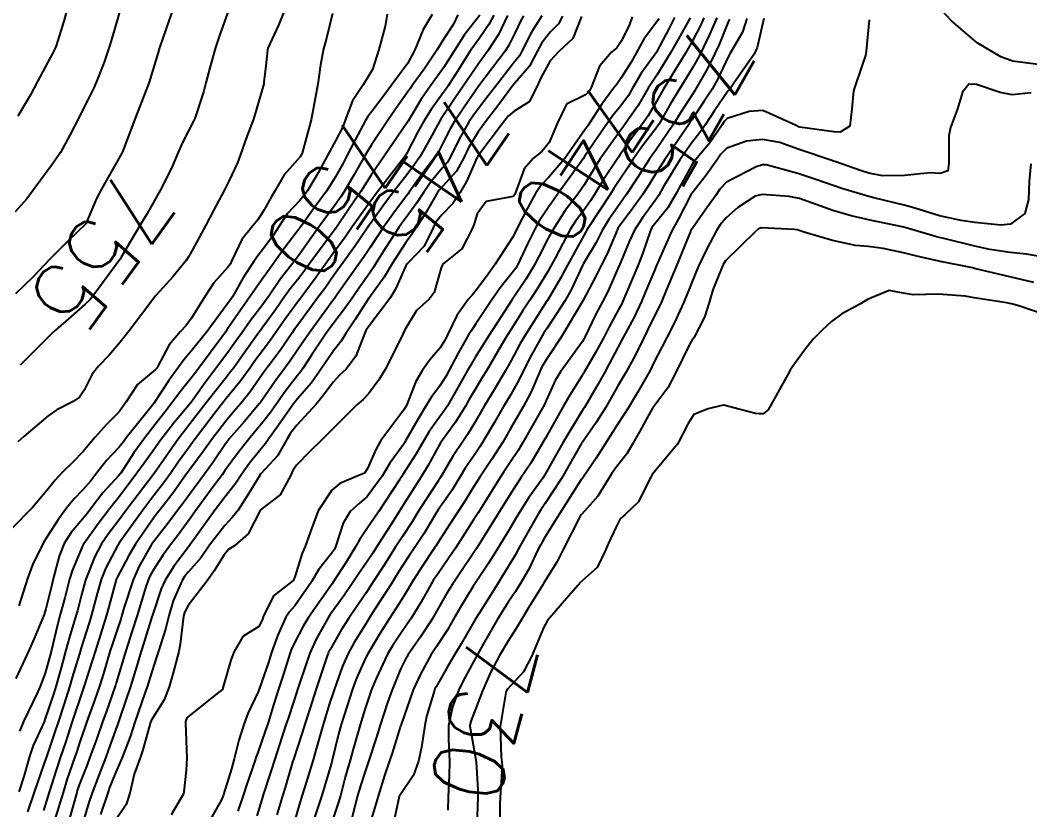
# Model space of a CAD drawing. Header units: metres. Extents: x 307586 to 320046, y 7427249 to 7434250.
# Drawn here: x 313812.5 to 313869.3, y 7433019.7 to 7433064.1 of the extents above; entities that cross this region are included whole.
import ezdxf
from ezdxf.enums import TextEntityAlignment as Align

# ---------------------------------------------------------------- set-up
doc = ezdxf.new("R2010")
doc.units = ezdxf.units.M
doc.header["$MEASUREMENT"] = 0
for name, color, linetype in [('Cotas', 45, 'Continuous'), ('Curvas de Nivel 1m', 11, 'Continuous'), ('Curvas de Nivel 5m', 15, 'Continuous')]:
    doc.layers.add(name, color=color, linetype=linetype)
doc.styles.add('Style-STANDARD', font='STANDARD.shx')

msp = doc.modelspace()

# ---------------------------------------------------------------- linework, layer by layer
at = {"layer": 'Curvas de Nivel 1m', "flags": 128}
for points, elevation in [([(313830.116, 7433064.524), (313829.77, 7433063.131), (313829.611, 7433062.531), (313829.442, 7433061.622), (313829.283, 7433060.536), (313829.14, 7433059.728), (313828.905, 7433058.541), (313828.412, 7433056.666), (313828.356, 7433056.549), (313828.292, 7433056.46), (313827.397, 7433055.443), (313826.881, 7433054.564), (313826.656, 7433054.177), (313826.257, 7433053.482), (313825.913, 7433052.908), (313825.628, 7433052.576), (313825.013, 7433051.805), (313824.433, 7433050.588), (313824.366, 7433050.444), (313824.218, 7433050.243), (313823.434, 7433049.372), (313822.947, 7433048.609), (313822.18, 7433047.375), (313821.854, 7433046.946), (313821.55, 7433046.626), (313820.917, 7433045.881), (313820.27, 7433044.639), (313820.229, 7433044.562), (313820.151, 7433044.485), (313819.146, 7433043.646), (313818.507, 7433042.664), (313818.117, 7433042.103), (313817.397, 7433041.39), (313816.754, 7433040.683), (313816.464, 7433040.32), (313816.091, 7433039.869), (313815.508, 7433039.269), (313814.903, 7433038.702), (313814.507, 7433038.267), (313814.063, 7433037.708), (313813.237, 7433036.722), (313812.041, 7433035.506)], 753), ([(313818.145, 7433064.672), (313817.749, 7433063.3), (313817.57, 7433062.678), (313817.258, 7433061.776), (313816.838, 7433060.685), (313816.685, 7433060.339), (313816.327, 7433059.627), (313816.006, 7433059.004), (313815.855, 7433058.695), (313815.337, 7433057.665), (313814.8, 7433056.705), (313814.601, 7433056.396), (313814.285, 7433055.947), (313813.389, 7433054.723), (313812.906, 7433054.087), (313812.252, 7433053.363)], 757), ([(313821.092, 7433064.633), (313820.907, 7433064.113), (313820.399, 7433062.64), (313820.387, 7433062.615), (313820.362, 7433062.512), (313819.789, 7433060.648), (313819.391, 7433059.59), (313819.021, 7433058.659), (313818.294, 7433056.744), (313818.271, 7433056.692), (313818.26, 7433056.67), (313817.55, 7433055.407), (313817.131, 7433054.681), (313816.837, 7433054.111), (313816.243, 7433052.69), (313815.217, 7433051.716), (313814.223, 7433050.71), (313813.244, 7433049.688), (313812.281, 7433048.739)], 756), ([(313835.724, 7433064.457), (313835.217, 7433063.625), (313834.745, 7433062.466), (313834.355, 7433061.72), (313833.43, 7433060.484), (313832.968, 7433059.855), (313832.321, 7433059.012), (313832.102, 7433058.716), (313831.973, 7433058.503), (313831.393, 7433057.418), (313830.922, 7433056.514), (313830.707, 7433056.098), (313830.281, 7433055.334), (313829.77, 7433054.528), (313829.137, 7433053.66), (313828.352, 7433052.548), (313828.241, 7433052.401), (313827.432, 7433051.356), (313826.866, 7433050.564), (313826.6, 7433050.183), (313826.209, 7433049.642), (313825.761, 7433049.012), (313825.469, 7433048.577), (313824.944, 7433047.824), (313824.174, 7433046.716), (313824.087, 7433046.591), (313823.876, 7433046.301), (313822.623, 7433044.613), (313822.424, 7433044.34), (313822.143, 7433043.986), (313821.532, 7433043.226), (313821.085, 7433042.63), (313820.67, 7433042.082), (313820.11, 7433041.373), (313819.55, 7433040.648), (313818.94, 7433039.808), (313818.201, 7433038.668), (313818.071, 7433038.506), (313817.185, 7433037.555), (313816.528, 7433036.685), (313816.328, 7433036.409), (313816.047, 7433036.064), (313815.41, 7433035.325), (313815.018, 7433034.7), (313814.736, 7433033.989), (313814.399, 7433032.706), (313814.322, 7433032.384), (313813.986, 7433031.028), (313813.885, 7433030.711), (313813.319, 7433029.363), (313813.04, 7433028.724), (313812.304, 7433027.102)], 751), ([(313827.359, 7433064.56), (313827.074, 7433063.871), (313826.47, 7433062.569), (313826.449, 7433062.482), (313826.353, 7433061.57), (313826.254, 7433060.661), (313826.238, 7433060.571), (313825.82, 7433059.076), (313825.658, 7433058.577), (313825.292, 7433057.591), (313824.939, 7433056.584), (313824.762, 7433056.111), (313824.278, 7433055.09), (313824.031, 7433054.594), (313823.424, 7433053.433), (313822.987, 7433052.609), (313822.229, 7433051.215), (313822.016, 7433050.831), (313821.876, 7433050.623), (313821.132, 7433049.708), (313820.194, 7433048.682), (313820.175, 7433048.659), (313820.158, 7433048.641), (313820.061, 7433048.511), (313818.667, 7433046.663), (313818.166, 7433046.022), (313817.542, 7433045.293), (313816.943, 7433044.682), (313816.596, 7433044.236), (313816.132, 7433043.325), (313815.882, 7433042.937), (313815.524, 7433042.696), (313814.597, 7433042.226), (313814.115, 7433041.891), (313812.751, 7433040.73), (313812.404, 7433040.43)], 754), ([(313815.16, 7433064.702), (313815, 7433064.087), (313814.569, 7433062.708), (313814.51, 7433062.56), (313814.359, 7433062.268), (313813.541, 7433060.722), (313813.12, 7433059.939), (313812.413, 7433058.739)], 758), ([(313833.182, 7433064.488), (313833.07, 7433063.803), (313832.712, 7433062.495), (313832.352, 7433061.374), (313831.835, 7433060.505), (313831.23, 7433059.61), (313830.818, 7433058.515), (313830.684, 7433058.142), (313830.302, 7433057.398), (313829.833, 7433056.527), (313829.309, 7433055.56), (313828.7, 7433054.544), (313828.525, 7433054.29), (313828.265, 7433053.994), (313827.557, 7433053.253), (313827.108, 7433052.561), (313826.776, 7433052.026), (313826.23, 7433051.298), (313825.913, 7433050.886), (313825.685, 7433050.575), (313825.103, 7433049.688), (313824.479, 7433048.587), (313824.371, 7433048.408), (313824.189, 7433048.161), (313823.034, 7433046.607), (313822.162, 7433045.516), (313821.753, 7433045.028), (313821.45, 7433044.627), (313820.907, 7433043.867), (313820.123, 7433042.663), (313820.054, 7433042.573), (313818.526, 7433040.664), (313818.347, 7433040.418), (313818.094, 7433040.107), (313817.388, 7433039.373), (313816.862, 7433038.682), (313816.523, 7433038.231), (313816.063, 7433037.714), (313815.558, 7433037.195), (313815.148, 7433036.699), (313814.687, 7433036.063), (313814.036, 7433035.058), (313813.833, 7433034.713), (313813.233, 7433033.503), (313812.944, 7433032.726), (313812.457, 7433031.203)], 752), ([(313838.393, 7433064.43), (313837.515, 7433063.299), (313836.973, 7433062.444), (313836.353, 7433061.465), (313835.618, 7433060.457), (313835.089, 7433059.705), (313834.358, 7433058.47), (313834.341, 7433058.441), (313834.312, 7433058.389), (313833.019, 7433056.489), (313832.282, 7433055.428), (313831.922, 7433054.858), (313831.698, 7433054.506), (313831.118, 7433053.654), (313830.345, 7433052.519), (313830.306, 7433052.455), (313830.241, 7433052.374), (313828.898, 7433050.54), (313828.611, 7433050.15), (313828.209, 7433049.63), (313827.731, 7433049.024), (313827.4, 7433048.558), (313826.901, 7433047.847), (313826.176, 7433046.859), (313826.052, 7433046.694), (313825.964, 7433046.572), (313825.212, 7433045.53), (313824.552, 7433044.586), (313824.381, 7433044.356), (313824.145, 7433044.062), (313823.49, 7433043.242), (313823.011, 7433042.607), (313822.111, 7433041.448), (313821.74, 7433040.99), (313821.459, 7433040.626), (313820.894, 7433039.829), (313820.073, 7433038.64), (313818.581, 7433036.662), (313818.046, 7433035.955), (313817.485, 7433035.229), (313817.108, 7433034.679), (313816.736, 7433033.969), (313816.226, 7433032.688), (313816.175, 7433032.515), (313815.994, 7433031.81), (313815.761, 7433030.917), (313815.699, 7433030.693), (313815.291, 7433029.369), (313815.102, 7433028.699), (313814.856, 7433027.788), (313814.559, 7433026.704), (313814.414, 7433026.219), (313813.913, 7433024.737), (313813.902, 7433024.71), (313813.27, 7433023.341), (313813.058, 7433022.722), (313812.743, 7433021.598), (313812.466, 7433020.731)], 749), ([(313869.953, 7433061.64), (313868.361, 7433061.842), (313867.714, 7433062.076), (313866.375, 7433062.875), (313864.925, 7433064.105), (313864.399, 7433064.676)], 733), ([(313839.178, 7433064.418), (313838.914, 7433063.893), (313838.373, 7433063.13), (313838.074, 7433062.726), (313837.879, 7433062.435), (313837.094, 7433061.186), (313836.608, 7433060.447), (313836.5, 7433060.289), (313836.337, 7433060.06), (313835.653, 7433059.127), (313835.242, 7433058.461), (313834.916, 7433057.855), (313834.295, 7433056.664), (313834.176, 7433056.472), (313833.867, 7433056.055), (313832.641, 7433054.494), (313832.483, 7433054.283), (313832.265, 7433053.985), (313831.64, 7433053.118), (313831.224, 7433052.51), (313830.824, 7433051.928), (313830.229, 7433051.133), (313829.791, 7433050.526), (313829.135, 7433049.611), (313828.341, 7433048.548), (313828.191, 7433048.352), (313827.438, 7433047.299), (313826.911, 7433046.563), (313826.605, 7433046.13), (313826.163, 7433045.537), (313825.75, 7433044.981), (313825.473, 7433044.577), (313824.916, 7433043.808), (313824.127, 7433042.854), (313824.008, 7433042.708), (313823.92, 7433042.593), (313823.291, 7433041.779), (313822.404, 7433040.615), (313822.274, 7433040.444), (313822.097, 7433040.196), (313821.432, 7433039.277), (313820.99, 7433038.631), (313820.606, 7433038.096), (313820.06, 7433037.394), (313819.493, 7433036.648), (313818.129, 7433034.763), (313818.063, 7433034.67), (313818.051, 7433034.651), (313818.032, 7433034.614), (313817.36, 7433033.329), (313817.1, 7433032.679), (313816.855, 7433031.821), (313816.555, 7433030.684), (313816.421, 7433030.241), (313815.954, 7433028.775), (313815.935, 7433028.708), (313815.928, 7433028.69), (313815.47, 7433027.162), (313815.334, 7433026.696), (313814.994, 7433025.627), (313814.693, 7433024.702), (313814.495, 7433024.113), (313814.018, 7433022.709), (313813.986, 7433022.605), (313813.879, 7433022.291), (313813.335, 7433020.718), (313812.961, 7433019.608)], 748), ([(313839.964, 7433064.406), (313839.451, 7433063.339), (313838.84, 7433062.423), (313838.356, 7433061.751), (313837.459, 7433060.439), (313837.006, 7433059.77), (313836.317, 7433058.741), (313836.197, 7433058.569), (313836.127, 7433058.452), (313835.484, 7433057.275), (313835.017, 7433056.463), (313834.723, 7433056.031), (313834.283, 7433055.451), (313833.538, 7433054.481), (313832.995, 7433053.756), (313832.246, 7433052.706), (313832.16, 7433052.585), (313832.104, 7433052.501), (313831.347, 7433051.394), (313830.706, 7433050.515), (313830.5, 7433050.236), (313830.212, 7433049.819), (313829.677, 7433049.052), (313829.294, 7433048.533), (313828.178, 7433047.031), (313827.974, 7433046.753), (313827.837, 7433046.553), (313827.158, 7433045.565), (313826.408, 7433044.567), (313826.296, 7433044.423), (313826.147, 7433044.201), (313825.474, 7433043.236), (313824.953, 7433042.582), (313824.568, 7433042.136), (313824.113, 7433041.589), (313823.357, 7433040.601), (313822.83, 7433039.871), (313822.077, 7433038.868), (313821.971, 7433038.724), (313821.9, 7433038.622), (313821.145, 7433037.547), (313820.441, 7433036.636), (313820.269, 7433036.42), (313820.048, 7433036.123), (313819.023, 7433034.655), (313818.648, 7433034.036), (313818.005, 7433032.795), (313817.961, 7433032.713), (313817.947, 7433032.671), (313817.531, 7433031.131), (313817.403, 7433030.676), (313817.056, 7433029.59), (313816.771, 7433028.682), (313816.578, 7433028.052), (313816.138, 7433026.688), (313816.086, 7433026.533), (313815.927, 7433026.079), (313815.578, 7433025.032), (313815.472, 7433024.694), (313815.089, 7433023.505), (313814.816, 7433022.701), (313814.58, 7433021.999), (313814.17, 7433020.707), (313814.096, 7433020.472), (313813.847, 7433019.682)], 747), ([(313840.855, 7433064.395), (313840.689, 7433064.096), (313840.379, 7433063.454), (313840.038, 7433062.735), (313839.831, 7433062.408), (313838.343, 7433060.443), (313837.508, 7433059.256), (313836.974, 7433058.443), (313836.731, 7433058.024), (313836.3, 7433057.185), (313836.046, 7433056.702), (313835.887, 7433056.454), (313835.199, 7433055.546), (313834.417, 7433054.469), (313834.359, 7433054.381), (313834.27, 7433054.261), (313833.501, 7433053.235), (313832.98, 7433052.489), (313832.231, 7433051.352), (313831.888, 7433050.842), (313831.65, 7433050.506), (313831.056, 7433049.666), (313830.243, 7433048.52), (313830.222, 7433048.49), (313830.192, 7433048.451), (313828.799, 7433046.541), (313828.164, 7433045.614), (313827.734, 7433044.977), (313827.422, 7433044.557), (313826.877, 7433043.828), (313826.126, 7433042.746), (313826.052, 7433042.642), (313825.996, 7433042.571), (313825.14, 7433041.553), (313824.303, 7433040.588), (313824.215, 7433040.475), (313824.099, 7433040.314), (313823.398, 7433039.285), (313822.904, 7433038.608), (313822.061, 7433037.458), (313821.707, 7433036.973), (313821.456, 7433036.626), (313820.851, 7433035.826), (313820.034, 7433034.789), (313819.93, 7433034.642), (313819.24, 7433033.426), (313818.894, 7433032.657), (313818.38, 7433031.058), (313818.267, 7433030.666), (313818.195, 7433030.451), (313817.97, 7433029.781), (313817.689, 7433028.94), (313817.605, 7433028.673), (313817.232, 7433027.385), (313817.009, 7433026.679), (313816.729, 7433025.878), (313816.296, 7433024.686), (313816.193, 7433024.403), (313815.896, 7433023.539), (313815.686, 7433022.892), (313815.616, 7433022.693), (313815.17, 7433021.397), (313814.95, 7433020.699), (313814.7, 7433019.852), (313814.343, 7433018.705)], 746), ([(313843.044, 7433064.37), (313842.818, 7433063.942), (313842.38, 7433063.488), (313841.877, 7433062.878), (313841.629, 7433062.387), (313841.185, 7433061.561), (313840.345, 7433060.574), (313840.2, 7433060.402), (313839.419, 7433059.321), (313838.709, 7433058.424), (313838.307, 7433057.869), (313837.764, 7433056.969), (313837.513, 7433056.438), (313837.083, 7433055.644), (313836.276, 7433054.772), (313836.122, 7433054.604), (313836.023, 7433054.452), (313835.373, 7433053.342), (313834.822, 7433052.464), (313834.592, 7433052.114), (313834.235, 7433051.645), (313833.479, 7433050.481), (313833.02, 7433049.678), (313832.194, 7433048.543), (313832.176, 7433048.517), (313832.162, 7433048.5), (313831.378, 7433047.311), (313830.859, 7433046.513), (313830.593, 7433046.092), (313830.163, 7433045.532), (313829.467, 7433044.53), (313828.936, 7433043.743), (313828.127, 7433042.814), (313828.005, 7433042.67), (313827.922, 7433042.552), (313827.174, 7433041.498), (313826.502, 7433040.566), (313826.333, 7433040.334), (313826.095, 7433040.033), (313825.44, 7433039.219), (313824.997, 7433038.581), (313824.622, 7433038.03), (313824.06, 7433037.306), (313823.517, 7433036.598), (313822.208, 7433034.79), (313822.091, 7433034.619), (313822.066, 7433034.586), (313822.032, 7433034.539), (313821.2, 7433033.443), (313820.693, 7433032.633), (313820.478, 7433032.155), (313819.983, 7433030.671), (313819.974, 7433030.64), (313819.497, 7433029.11), (313819.352, 7433028.649), (313819.103, 7433027.811), (313818.752, 7433026.658), (313818.148, 7433024.899), (313818.071, 7433024.668), (313818.029, 7433024.551), (313817.906, 7433024.204), (313817.498, 7433023.065), (313817.358, 7433022.675), (313816.94, 7433021.612), (313816.589, 7433020.683), (313816.402, 7433020.137), (313815.969, 7433018.689)], 744), ([(313844.122, 7433064.354), (313843.626, 7433063.109), (313842.851, 7433062.373), (313842.358, 7433061.854), (313841.831, 7433060.902), (313841.602, 7433060.387), (313841.171, 7433059.551), (313840.322, 7433059.031), (313839.987, 7433058.736), (313839.737, 7433058.409), (313838.294, 7433056.501), (313838.267, 7433056.456), (313838.254, 7433056.43), (313837.65, 7433055.066), (313837.29, 7433054.44), (313836.88, 7433053.828), (313836.254, 7433053.198), (313835.922, 7433052.779), (313835.77, 7433052.455), (313835.27, 7433051.422), (313834.344, 7433050.469), (313834.278, 7433050.413), (313834.22, 7433050.291), (313833.663, 7433049.016), (313833.337, 7433048.483), (313832.177, 7433046.939), (313831.993, 7433046.683), (313831.906, 7433046.503), (313831.421, 7433045.246), (313830.873, 7433044.513), (313830.495, 7433044.169), (313830.142, 7433043.781), (313829.606, 7433043.053), (313829.182, 7433042.534), (313828.111, 7433041.358), (313827.754, 7433040.906), (313827.545, 7433040.556), (313827.013, 7433039.637), (313826.074, 7433038.623), (313826.049, 7433038.595), (313826.034, 7433038.57), (313825.299, 7433037.339), (313824.8, 7433036.583), (313824.474, 7433036.161), (313824.044, 7433035.718), (313823.186, 7433034.603), (313822.724, 7433033.908), (313822.01, 7433033.104), (313821.787, 7433032.842), (313821.658, 7433032.623), (313821.145, 7433031.475), (313820.895, 7433030.631), (313820.718, 7433029.886), (313820.326, 7433028.636), (313820.227, 7433028.36), (313819.941, 7433027.491), (313819.677, 7433026.644), (313819.557, 7433026.273), (313818.997, 7433024.654), (313818.724, 7433023.834), (313818.282, 7433022.664), (313817.873, 7433021.701), (313817.571, 7433020.967), (313817.465, 7433020.674), (313817.064, 7433019.459)], 743), ([(313846.972, 7433064.324), (313846.82, 7433063.892), (313846.373, 7433062.99), (313846.109, 7433062.591), (313845.801, 7433062.336), (313845.133, 7433061.565), (313844.66, 7433060.347), (313844.556, 7433060.132), (313844.337, 7433059.939), (313843.267, 7433059.427), (313842.768, 7433058.373), (313842.302, 7433057.259), (313841.904, 7433056.777), (313841.426, 7433056.389), (313840.901, 7433055.78), (313840.387, 7433054.399), (313840.353, 7433054.317), (313840.27, 7433054.231), (313838.746, 7433053.942), (313838.255, 7433053.252), (313838.053, 7433052.625), (313837.979, 7433052.433), (313837.385, 7433051.285), (313836.359, 7433050.449), (313836.291, 7433050.38), (313836.219, 7433050.21), (313835.825, 7433048.827), (313835.543, 7433048.456), (313834.84, 7433047.81), (313834.175, 7433046.722), (313834.06, 7433046.472), (313833.971, 7433046.273), (313833.082, 7433044.486), (313832.725, 7433043.91), (313832.132, 7433043.117), (313831.827, 7433042.803), (313831.484, 7433042.506), (313830.804, 7433041.825), (313830.109, 7433041.137), (313829.519, 7433040.529), (313828.797, 7433039.834), (313828.081, 7433039.113), (313827.86, 7433038.768), (313827.76, 7433038.553), (313827.173, 7433037.448), (313826.053, 7433036.588), (313825.366, 7433035.25), (313824.623, 7433034.584), (313824.258, 7433034.36), (313824.025, 7433034.071), (313823.453, 7433033.157), (313823.063, 7433032.604), (313821.989, 7433031.206), (313821.786, 7433030.82), (313821.737, 7433030.622), (313821.54, 7433029.043), (313821.46, 7433028.625), (313821.138, 7433027.431), (313820.92, 7433026.63), (313820.649, 7433025.91), (313819.914, 7433024.738), (313819.873, 7433024.641), (313819.449, 7433023.087), (313819.29, 7433022.649), (313818.947, 7433021.727), (313818.702, 7433020.657), (313818.496, 7433020.017), (313817.839, 7433019.043)], 742), ([(313848.471, 7433064.23), (313848.39, 7433064.103), (313847.626, 7433063.066), (313847.204, 7433062.322), (313846.905, 7433061.777), (313846.349, 7433060.897), (313846.115, 7433060.562), (313845.942, 7433060.334), (313845.257, 7433059.413), (313844.563, 7433058.347), (313844.467, 7433058.193), (313844.309, 7433057.971), (313843.175, 7433056.367), (313842.282, 7433055.312), (313841.825, 7433054.837), (313841.538, 7433054.387), (313841.087, 7433053.566), (313840.482, 7433052.398), (313840.403, 7433052.237), (313840.238, 7433051.914), (313839.254, 7433050.415), (313838.83, 7433049.805), (313838.201, 7433048.959), (313837.958, 7433048.671), (313837.744, 7433048.434), (313837.096, 7433047.529), (313836.581, 7433046.446), (313836.455, 7433046.163), (313836.166, 7433045.711), (313835.584, 7433045.03), (313835.172, 7433044.46), (313834.799, 7433043.808), (313834.264, 7433042.469), (313834.219, 7433042.372), (313834.12, 7433042.224), (313832.835, 7433040.489), (313832.562, 7433040.027), (313832.079, 7433038.926), (313831.91, 7433038.667), (313831.541, 7433038.505), (313830.514, 7433038.07), (313830.065, 7433037.711), (313829.299, 7433036.531), (313828.872, 7433035.368), (313828.567, 7433034.542), (313828.413, 7433034.158), (313828.008, 7433032.88), (313827.922, 7433032.633), (313827.795, 7433032.552), (313826.791, 7433031.766), (313826.214, 7433030.568), (313826.162, 7433030.387), (313825.975, 7433030.039), (313825.074, 7433029.471), (313824.551, 7433028.584), (313824.391, 7433028.143), (313823.95, 7433026.59), (313823.948, 7433026.574), (313823.932, 7433026.514), (313823.53, 7433026.197), (313821.916, 7433024.895), (313821.845, 7433024.69), (313821.834, 7433024.621), (313821.89, 7433023.12), (313821.911, 7433022.62), (313821.876, 7433021.948), (313821.755, 7433020.73), (313821.722, 7433020.621), (313821.037, 7433019.436)], 741), ([(313850.227, 7433064.282), (313849.571, 7433063.096), (313849.123, 7433062.299), (313848.35, 7433061.059), (313848.052, 7433060.607), (313847.872, 7433060.315), (313847.3, 7433059.349), (313846.595, 7433058.327), (313846.477, 7433058.163), (313846.309, 7433057.938), (313845.629, 7433057.008), (313845.165, 7433056.341), (313844.826, 7433055.806), (313844.278, 7433054.899), (313843.904, 7433054.356), (313843.195, 7433053.43), (313842.517, 7433052.376), (313842.238, 7433051.872), (313841.727, 7433050.886), (313841.466, 7433050.388), (313841.003, 7433049.6), (313840.206, 7433048.4), (313838.918, 7433046.419), (313838.161, 7433045.209), (313837.869, 7433044.719), (313837.706, 7433044.434), (313837.141, 7433043.437), (313836.575, 7433042.445), (313836.4, 7433042.167), (313836.116, 7433041.782), (313835.552, 7433041.012), (313835.223, 7433040.459), (313834.817, 7433039.737), (313834.075, 7433038.584), (313834.032, 7433038.513), (313834.003, 7433038.471), (313833.885, 7433038.287), (313832.703, 7433036.49), (313832.043, 7433035.523), (313831.631, 7433034.91), (313831.404, 7433034.506), (313830.885, 7433033.646), (313830.156, 7433032.518), (313830.094, 7433032.427), (313830.001, 7433032.296), (313828.754, 7433030.538), (313828.464, 7433030.055), (313827.961, 7433029.074), (313827.786, 7433028.721), (313827.723, 7433028.552), (313827.304, 7433027.191), (313827.093, 7433026.558), (313826.805, 7433025.68), (313826.463, 7433024.564), (313826.326, 7433024.147), (313825.888, 7433022.891), (313825.801, 7433022.654), (313825.77, 7433022.571), (313825.288, 7433021.156), (313825.102, 7433020.578), (313824.791, 7433019.638)], 739), ([(313850.996, 7433064.274), (313850.809, 7433063.853), (313850.374, 7433063.019), (313850.109, 7433062.542), (313849.963, 7433062.286), (313849.371, 7433061.313), (313848.755, 7433060.304), (313848.603, 7433060.042), (313848.332, 7433059.567), (313847.865, 7433058.769), (313847.552, 7433058.318), (313847.02, 7433057.609), (313846.295, 7433056.581), (313846.192, 7433056.433), (313846.12, 7433056.332), (313845.393, 7433055.228), (313844.853, 7433054.344), (313844.629, 7433053.985), (313844.26, 7433053.472), (313843.778, 7433052.829), (313843.478, 7433052.361), (313842.651, 7433050.798), (313842.429, 7433050.377), (313842.357, 7433050.242), (313842.217, 7433050.001), (313841.597, 7433048.991), (313841.206, 7433048.39), (313840.805, 7433047.775), (313840.177, 7433046.779), (313839.941, 7433046.403), (313839.603, 7433045.844), (313838.769, 7433044.421), (313838.536, 7433044.035), (313838.137, 7433043.374), (313837.782, 7433042.78), (313837.59, 7433042.435), (313837.031, 7433041.523), (313836.249, 7433040.449), (313836.188, 7433040.363), (313836.099, 7433040.205), (313835.476, 7433039.062), (313835.104, 7433038.46), (313834.696, 7433037.835), (313834.056, 7433036.805), (313833.85, 7433036.473), (313833.52, 7433035.95), (313832.589, 7433034.492), (313832.371, 7433034.151), (313832.02, 7433033.629), (313831.557, 7433032.958), (313831.259, 7433032.507), (313830.75, 7433031.758), (313829.985, 7433030.704), (313829.861, 7433030.522), (313829.183, 7433029.313), (313828.835, 7433028.537), (313828.268, 7433026.877), (313828.161, 7433026.547), (313827.926, 7433025.825), (313827.609, 7433024.86), (313827.51, 7433024.554), (313827.111, 7433023.342), (313826.857, 7433022.56), (313826.621, 7433021.817), (313826.219, 7433020.566), (313826.13, 7433020.296), (313825.845, 7433019.388)], 738), ([(313851.726, 7433064.267), (313851.32, 7433063.329), (313850.808, 7433062.276), (313850.653, 7433061.984), (313850.355, 7433061.461), (313849.642, 7433060.291), (313849.151, 7433059.478), (313848.48, 7433058.307), (313848.31, 7433058.059), (313847.553, 7433057.065), (313847.032, 7433056.323), (313846.74, 7433055.874), (313846.281, 7433055.188), (313845.94, 7433054.67), (313845.725, 7433054.335), (313845.142, 7433053.459), (313844.421, 7433052.348), (313844.354, 7433052.237), (313844.24, 7433052.031), (313843.329, 7433050.363), (313842.943, 7433049.638), (313842.204, 7433048.38), (313842.193, 7433048.365), (313841.409, 7433047.16), (313840.932, 7433046.392), (313840.655, 7433045.908), (313840.159, 7433044.993), (313839.829, 7433044.405), (313839.202, 7433043.349), (313838.644, 7433042.422), (313838.114, 7433041.509), (313837.709, 7433040.832), (313837.441, 7433040.437), (313836.899, 7433039.634), (313836.2, 7433038.449), (313836.153, 7433038.368), (313836.071, 7433038.251), (313835.352, 7433037.165), (313834.915, 7433036.461), (313834.587, 7433035.925), (313834.039, 7433035.104), (313833.636, 7433034.476), (313833.012, 7433033.491), (313832.364, 7433032.495), (313831.997, 7433031.929), (313831.42, 7433031.075), (313831.031, 7433030.51), (313830.62, 7433029.867), (313829.956, 7433028.704), (313829.888, 7433028.587), (313829.862, 7433028.521), (313829.81, 7433028.38), (313829.195, 7433026.531), (313828.845, 7433025.459), (313828.556, 7433024.54), (313828.404, 7433024.044), (313827.908, 7433022.55), (313827.882, 7433022.475), (313827.446, 7433020.976), (313827.319, 7433020.555), (313826.972, 7433019.433)], 737), ([(313852.444, 7433064.207), (313852.39, 7433064.081), (313851.853, 7433062.783), (313851.625, 7433062.267), (313851.203, 7433061.423), (313850.553, 7433060.278), (313850.47, 7433060.15), (313850.338, 7433059.951), (313849.687, 7433058.925), (313849.291, 7433058.295), (313848.298, 7433056.839), (313848.076, 7433056.531), (313847.924, 7433056.314), (313847.287, 7433055.316), (313846.628, 7433054.326), (313846.479, 7433054.118), (313846.265, 7433053.819), (313845.652, 7433052.936), (313845.305, 7433052.339), (313844.939, 7433051.64), (313844.224, 7433050.452), (313844.169, 7433050.351), (313843.554, 7433049.009), (313843.191, 7433048.365), (313842.177, 7433046.815), (313842.006, 7433046.55), (313841.903, 7433046.383), (313841.277, 7433045.273), (313840.831, 7433044.393), (313840.607, 7433043.935), (313840.133, 7433043.09), (313839.873, 7433042.657), (313839.725, 7433042.406), (313839.196, 7433041.496), (313838.574, 7433040.423), (313838.393, 7433040.131), (313838.092, 7433039.693), (313837.581, 7433038.934), (313837.28, 7433038.438), (313836.816, 7433037.692), (313836.054, 7433036.597), (313835.996, 7433036.508), (313835.959, 7433036.451), (313835.245, 7433035.254), (313834.725, 7433034.463), (313834.447, 7433034.046), (313834.017, 7433033.384), (313833.663, 7433032.82), (313833.442, 7433032.478), (313832.495, 7433031), (313832.178, 7433030.497), (313832.102, 7433030.377), (313831.978, 7433030.179), (313831.335, 7433029.134), (313830.984, 7433028.51), (313830.666, 7433027.792), (313830.219, 7433026.517), (313830.147, 7433026.301), (313829.924, 7433025.635), (313829.578, 7433024.525), (313829.219, 7433023.204), (313829.018, 7433022.533), (313828.65, 7433021.318), (313828.41, 7433020.542), (313828.279, 7433020.121), (313827.834, 7433018.635)], 736), ([(313854.366, 7433064.23), (313853.998, 7433062.606), (313853.829, 7433062.238), (313852.69, 7433060.598), (313852.469, 7433060.258), (313852.398, 7433060.204), (313852.341, 7433060.148), (313851.577, 7433059.015), (313851.091, 7433058.272), (313850.767, 7433057.817), (313850.302, 7433057.226), (313849.644, 7433056.29), (313848.715, 7433054.741), (313848.477, 7433054.307), (313848.399, 7433054.18), (313848.268, 7433053.998), (313847.548, 7433053.023), (313847.101, 7433052.321), (313846.827, 7433051.734), (313846.235, 7433050.33), (313846.222, 7433050.3), (313845.62, 7433048.918), (313845.324, 7433048.339), (313844.933, 7433047.595), (313844.332, 7433046.348), (313844.277, 7433046.244), (313844.17, 7433046.074), (313842.937, 7433044.368), (313842.642, 7433043.876), (313842.129, 7433042.755), (313842.019, 7433042.487), (313841.966, 7433042.382), (313841.29, 7433041.21), (313840.824, 7433040.393), (313840.55, 7433039.941), (313840.085, 7433039.235), (313839.75, 7433038.733), (313839.54, 7433038.408), (313838.673, 7433037.035), (313838.296, 7433036.426), (313838.049, 7433036.038), (313837.422, 7433035.053), (313837.026, 7433034.44), (313836.624, 7433033.844), (313836.011, 7433032.966), (313835.8, 7433032.658), (313835.678, 7433032.453), (313835.071, 7433031.38), (313834.513, 7433030.465), (313834.301, 7433030.144), (313833.971, 7433029.68), (313833.485, 7433028.952), (313833.212, 7433028.481), (313832.559, 7433027.111), (313832.301, 7433026.494), (313831.921, 7433025.358), (313831.719, 7433024.697), (313831.662, 7433024.503), (313831.269, 7433023.13), (313831.099, 7433022.508), (313830.828, 7433021.555), (313830.551, 7433020.513), (313830.396, 7433019.974), (313829.911, 7433018.519)], 734), ([(313860.302, 7433064.161), (313860.132, 7433062.398), (313860.097, 7433062.164), (313859.97, 7433061.777), (313859.415, 7433060.174), (313859.322, 7433059.164), (313859.206, 7433058.177), (313858.663, 7433057.84), (313858.318, 7433057.855), (313856.402, 7433058.129), (313856.322, 7433058.149), (313856.19, 7433058.211), (313854.325, 7433059.055), (313853.554, 7433059.012), (313852.318, 7433058.606), (313852.14, 7433058.438), (313852.029, 7433058.263), (313851.335, 7433057.237), (313850.532, 7433056.278), (313850.422, 7433056.149), (313850.289, 7433055.936), (313849.388, 7433054.293), (313848.968, 7433053.593), (313848.248, 7433052.681), (313848.083, 7433052.474), (313847.995, 7433052.312), (313847.543, 7433051.003), (313847.281, 7433050.319), (313846.966, 7433049.572), (313846.447, 7433048.327), (313846.363, 7433048.157), (313846.188, 7433047.834), (313845.651, 7433046.862), (313845.385, 7433046.338), (313844.968, 7433045.539), (313844.269, 7433044.349), (313844.226, 7433044.275), (313844.15, 7433044.152), (313843.453, 7433043.04), (313843.077, 7433042.366), (313842.106, 7433040.657), (313842.002, 7433040.483), (313841.946, 7433040.382), (313841.259, 7433039.215), (313840.71, 7433038.394), (313840.453, 7433038.013), (313840.063, 7433037.399), (313839.45, 7433036.409), (313838.49, 7433034.876), (313838.21, 7433034.427), (313838.143, 7433034.317), (313838.029, 7433034.148), (313837.338, 7433033.112), (313836.885, 7433032.441), (313836.543, 7433031.899), (313835.988, 7433030.917), (313835.816, 7433030.62), (313835.72, 7433030.453), (313835.024, 7433029.403), (313834.374, 7433028.466), (313834.215, 7433028.203), (313833.944, 7433027.623), (313833.461, 7433026.477), (313833.199, 7433025.754), (313832.792, 7433024.487), (313832.579, 7433023.814), (313832.153, 7433022.496), (313831.874, 7433021.658), (313831.597, 7433020.771), (313831.524, 7433020.503), (313831.182, 7433019.168)], 733), ([(313869.412, 7433060.054), (313868.342, 7433059.947), (313867.673, 7433060.077), (313866.347, 7433060.524), (313865.902, 7433060.539), (313865.545, 7433060.098), (313865.27, 7433059.164), (313864.885, 7433058.104), (313864.784, 7433057.637), (313864.786, 7433056.105), (313864.728, 7433055.666), (313864.287, 7433055.515), (313863.73, 7433055.561), (313862.286, 7433055.4), (313861.056, 7433055.382), (313860.287, 7433055.54), (313859.805, 7433055.684), (313858.376, 7433056.189), (313858.293, 7433056.22), (313858.253, 7433056.231), (313856.303, 7433056.893), (313855.271, 7433057.253), (313854.305, 7433057.432), (313853.402, 7433057.342), (313852.3, 7433056.934), (313851.961, 7433056.598), (313851.727, 7433056.266), (313851.138, 7433055.418), (313850.273, 7433054.309), (313850.257, 7433054.28), (313849.573, 7433052.97), (313849.196, 7433052.296), (313848.386, 7433050.469), (313848.325, 7433050.308), (313848.22, 7433050.066), (313847.705, 7433048.818), (313847.497, 7433048.317), (313847.074, 7433047.431), (313846.486, 7433046.327), (313846.374, 7433046.124), (313846.167, 7433045.732), (313845.681, 7433044.812), (313845.421, 7433044.337), (313844.959, 7433043.524), (313844.279, 7433042.348), (313844.217, 7433042.254), (313844.12, 7433042.102), (313843.068, 7433040.366), (313842.076, 7433038.61), (313841.992, 7433038.463), (313841.936, 7433038.381), (313841.157, 7433037.294), (313840.589, 7433036.395), (313840.391, 7433036.055), (313840.044, 7433035.468), (313839.399, 7433034.41), (313838.871, 7433033.566), (313838.111, 7433032.428), (313838.001, 7433032.263), (313837.313, 7433031.113), (313836.923, 7433030.441), (313836.571, 7433029.847), (313835.96, 7433028.914), (313835.773, 7433028.634), (313835.657, 7433028.453), (313835.054, 7433027.347), (313834.656, 7433026.463), (313834.46, 7433025.932), (313833.946, 7433024.47), (313833.936, 7433024.446), (313833.911, 7433024.363), (313833.465, 7433022.901), (313833.326, 7433022.478), (313833.044, 7433021.652), (313832.676, 7433020.488), (313832.497, 7433019.847), (313832.086, 7433018.496)], 732), ([(313869.392, 7433056.054), (313869.295, 7433055.067), (313869.267, 7433054.055), (313869.059, 7433053.26), (313868.252, 7433052.675), (313867.712, 7433052.614), (313866.253, 7433052.762), (313865.471, 7433052.881), (313864.258, 7433053.144), (313862.811, 7433053.586), (313862.267, 7433053.743), (313860.563, 7433054.157), (313860.274, 7433054.232), (313858.771, 7433054.676), (313858.279, 7433054.836), (313857.296, 7433055.187), (313856.286, 7433055.516), (313854.513, 7433056.006), (313854.291, 7433056.008), (313853.941, 7433055.887), (313852.281, 7433055.033), (313851.908, 7433054.632), (313851.657, 7433054.266), (313851.078, 7433053.455), (313850.258, 7433052.28), (313850.243, 7433052.247), (313849.447, 7433050.292), (313848.903, 7433048.993), (313848.615, 7433048.304), (313848.485, 7433048.019), (313848.19, 7433047.437), (313847.818, 7433046.672), (313847.651, 7433046.315), (313847.161, 7433045.321), (313846.613, 7433044.325), (313846.439, 7433044.037), (313846.141, 7433043.532), (313845.704, 7433042.76), (313845.464, 7433042.337), (313844.95, 7433041.506), (313844.133, 7433040.35), (313844.12, 7433040.333), (313844.102, 7433040.301), (313842.987, 7433038.366), (313842.058, 7433036.936), (313841.833, 7433036.605), (313841.692, 7433036.384), (313841.097, 7433035.334), (313840.571, 7433034.395), (313840.381, 7433034.043), (313840.018, 7433033.428), (313839.624, 7433032.79), (313839.383, 7433032.409), (313838.371, 7433030.809), (313838.136, 7433030.428), (313837.979, 7433030.156), (313837.342, 7433029.057), (313836.97, 7433028.44), (313836.591, 7433027.799), (313835.935, 7433026.643), (313835.867, 7433026.517), (313835.84, 7433026.451), (313835.405, 7433024.968), (313835.3, 7433024.456), (313835.115, 7433023.238), (313834.956, 7433022.459), (313834.675, 7433021.662), (313833.863, 7433020.47), (313833.509, 7433018.804)], 731), ([(313869.559, 7433049.392), (313868.219, 7433049.698), (313866.623, 7433050.086), (313866.224, 7433050.181), (313866.112, 7433050.204), (313864.228, 7433050.579), (313862.975, 7433050.874), (313862.232, 7433051.061), (313861.083, 7433051.303), (313860.235, 7433051.402), (313859.537, 7433051.472), (313858.238, 7433051.74), (313856.708, 7433052.205), (313856.245, 7433052.344), (313856.085, 7433052.372), (313854.246, 7433052.454), (313854.08, 7433052.397), (313853.886, 7433052.235), (313852.226, 7433050.604), (313852.088, 7433050.398), (313852.025, 7433050.262), (313851.508, 7433048.969), (313851.293, 7433048.269), (313851.036, 7433047.426), (313850.43, 7433046.277), (313850.327, 7433046.123), (313850.169, 7433045.855), (313849.411, 7433044.291), (313848.975, 7433043.463), (313848.123, 7433042.333), (313848.115, 7433042.318), (313847.402, 7433041.026), (313847.004, 7433040.321), (313846.669, 7433039.753), (313846.09, 7433039.013), (313845.804, 7433038.615), (313845.639, 7433038.334), (313845.035, 7433037.374), (313844.134, 7433036.349), (313844.095, 7433036.307), (313844.052, 7433036.24), (313843.091, 7433034.364), (313842.738, 7433033.654), (313842.005, 7433032.497), (313841.962, 7433032.421), (313841.939, 7433032.381), (313841.194, 7433031.185), (313840.719, 7433030.393), (313840.449, 7433029.924), (313839.971, 7433029.192), (313839.498, 7433028.407), (313839.026, 7433027.491), (313838.546, 7433026.421), (313837.916, 7433024.747), (313837.835, 7433024.509), (313837.827, 7433024.431), (313837.907, 7433024.013), (313838.192, 7433022.425), (313838.295, 7433020.852), (313838.285, 7433020.424), (313838.239, 7433018.816)], 729), ([(313870.196, 7433047.573), (313868.785, 7433048.061), (313868.315, 7433048.179), (313868.204, 7433048.205), (313868.041, 7433048.235), (313866.207, 7433048.522), (313865.695, 7433048.609), (313864.209, 7433048.73), (313862.775, 7433048.698), (313862.209, 7433048.78), (313861.421, 7433048.937), (313860.206, 7433048.428), (313859.767, 7433048.167), (313858.759, 7433047.617), (313858.188, 7433047.187), (313857.663, 7433046.713), (313857.149, 7433046.2), (313856.713, 7433045.659), (313856.16, 7433044.886), (313855.883, 7433044.486), (313855.717, 7433044.214), (313855.155, 7433043.203), (313854.618, 7433042.225), (313854.345, 7433042.004), (313854.121, 7433041.988), (313853.907, 7433042.02), (313853.048, 7433042.246), (313852.126, 7433042.479), (313851.944, 7433042.443), (313851.249, 7433042.269), (313850.431, 7433041.966), (313850.115, 7433041.461), (313849.513, 7433040.289), (313848.086, 7433038.575), (313847.99, 7433038.405), (313847.95, 7433038.311), (313847.328, 7433037.053), (313846.57, 7433036.325), (313846.289, 7433036.09), (313846.046, 7433035.597), (313845.643, 7433034.727), (313845.469, 7433034.336), (313845.008, 7433033.351), (313844.005, 7433032.475), (313843.963, 7433032.391), (313843.939, 7433032.351), (313843.381, 7433031.743), (313842.197, 7433030.377), (313841.979, 7433029.962), (313841.512, 7433028.84), (313841.325, 7433028.386), (313840.862, 7433027.478), (313839.934, 7433026.481), (313839.882, 7433026.401), (313839.858, 7433026.327), (313839.55, 7433024.405), (313839.597, 7433022.695), (313839.635, 7433022.404), (313839.646, 7433022.169), (313839.544, 7433020.405), (313839.517, 7433020.062), (313839.528, 7433018.405)], 728)]:
    msp.add_lwpolyline(points, dxfattribs=dict(at, elevation=elevation))
at = {"layer": 'Curvas de Nivel 5m', "flags": 128}
for points, elevation in [([(313837.158, 7433064.442), (313836.909, 7433063.921), (313836.372, 7433063.085), (313836.122, 7433062.697), (313835.972, 7433062.454), (313835.272, 7433061.381), (313834.597, 7433060.467), (313834.492, 7433060.317), (313834.337, 7433060.084), (313833.66, 7433059.143), (313833.201, 7433058.487), (313832.299, 7433057.131), (313832.061, 7433056.737), (313831.926, 7433056.504), (313831.323, 7433055.469), (313830.781, 7433054.515), (313830.583, 7433054.202), (313830.261, 7433053.756), (313829.729, 7433053.049), (313829.352, 7433052.533), (313828.227, 7433050.945), (313828.06, 7433050.716), (313827.933, 7433050.553), (313827.183, 7433049.586), (313826.49, 7433048.567), (313826.369, 7433048.391), (313826.189, 7433048.15), (313825.505, 7433047.252), (313825.026, 7433046.581), (313824.672, 7433046.081), (313824.161, 7433045.363), (313823.585, 7433044.599), (313822.966, 7433043.782), (313822.139, 7433042.62), (313822.123, 7433042.597), (313821.213, 7433041.528), (313820.523, 7433040.636), (313820.347, 7433040.389), (313820.094, 7433040.036), (313819.511, 7433039.219), (313819.112, 7433038.654), (313818.059, 7433037.26), (313817.794, 7433036.934), (313817.58, 7433036.675), (313816.919, 7433035.807), (313816.114, 7433034.689), (313816.086, 7433034.636), (313816.03, 7433034.512), (313815.479, 7433033.228), (313815.31, 7433032.697), (313815.048, 7433031.644), (313814.799, 7433030.702), (313814.628, 7433030.048), (313814.298, 7433028.707), (313814.232, 7433028.426), (313813.94, 7433027.408), (313813.689, 7433026.714), (313813.5, 7433026.288), (313812.747, 7433024.727), (313812.496, 7433024.139)], 750), ([(313824.226, 7433064.593), (313823.742, 7433063.23), (313823.534, 7433062.602), (313823.216, 7433061.471), (313822.992, 7433060.61), (313822.852, 7433060.096), (313822.37, 7433058.619), (313822.312, 7433058.492), (313821.667, 7433057.259), (313821.394, 7433056.629), (313821.063, 7433055.854), (313820.458, 7433054.638), (313820.392, 7433054.518), (313820.268, 7433054.293), (313819.664, 7433053.236), (313819.303, 7433052.654), (313818.224, 7433050.802), (313818.18, 7433050.714), (313818.151, 7433050.671), (313817.33, 7433049.555), (313816.685, 7433048.685), (313816.459, 7433048.419), (313816.188, 7433048.159), (313815.405, 7433047.474), (313814.531, 7433046.706), (313814.347, 7433046.533), (313814.169, 7433046.36), (313812.537, 7433044.734)], 755), ([(313841.895, 7433064.385), (313841.306, 7433063.463), (313840.768, 7433062.396), (313840.621, 7433062.137), (313840.357, 7433061.791), (313839.282, 7433060.416), (313838.874, 7433059.882), (313838.324, 7433059.181), (313838.001, 7433058.75), (313837.8, 7433058.435), (313837.254, 7433057.49), (313836.74, 7433056.446), (313836.575, 7433056.162), (313836.287, 7433055.813), (313835.662, 7433055.074), (313835.239, 7433054.46), (313834.86, 7433053.868), (313834.252, 7433053.042), (313834.003, 7433052.717), (313833.836, 7433052.476), (313833.108, 7433051.363), (313832.576, 7433050.495), (313832.441, 7433050.276), (313832.214, 7433049.934), (313831.615, 7433049.093), (313831.218, 7433048.51), (313830.794, 7433047.907), (313830.179, 7433047.108), (313829.748, 7433046.526), (313828.924, 7433045.302), (313828.441, 7433044.546), (313828.323, 7433044.375), (313828.147, 7433044.153), (313827.445, 7433043.245), (313826.963, 7433042.562), (313826.613, 7433042.07), (313826.112, 7433041.431), (313825.719, 7433040.962), (313825.399, 7433040.577), (313824.828, 7433039.846), (313824.076, 7433038.819), (313823.98, 7433038.686), (313823.913, 7433038.592), (313823.499, 7433038.03), (313822.462, 7433036.614), (313822.047, 7433036.031), (313821.452, 7433035.213), (313820.998, 7433034.63), (313820.587, 7433034.072), (313820.011, 7433033.155), (313819.823, 7433032.826), (313819.741, 7433032.644), (313819.614, 7433032.26), (313819.121, 7433030.653), (313818.844, 7433029.783), (313818.482, 7433028.662), (313817.935, 7433026.855), (313817.894, 7433026.71), (313817.88, 7433026.671), (313817.375, 7433025.218), (313817.179, 7433024.677), (313816.846, 7433023.733), (313816.467, 7433022.684), (313816.307, 7433022.258), (313815.867, 7433021.117), (313815.751, 7433020.804), (313815.719, 7433020.691), (313815.31, 7433019.227)], 745), ([(313849.358, 7433064.296), (313849.023, 7433063.66), (313848.364, 7433062.39), (313848.335, 7433062.339), (313848.316, 7433062.31), (313847.497, 7433061.173), (313846.996, 7433060.323), (313846.753, 7433059.909), (313846.328, 7433059.332), (313845.881, 7433058.773), (313845.568, 7433058.337), (313845.054, 7433057.594), (313844.294, 7433056.471), (313844.209, 7433056.351), (313844.02, 7433056.084), (313842.792, 7433054.372), (313842.575, 7433054.069), (313842.262, 7433053.619), (313841.763, 7433052.872), (313841.488, 7433052.388), (313841.075, 7433051.552), (313840.532, 7433050.397), (313840.42, 7433050.198), (313840.216, 7433049.92), (313839.533, 7433049.08), (313839.081, 7433048.417), (313838.179, 7433047.051), (313837.923, 7433046.685), (313837.766, 7433046.434), (313837.184, 7433045.419), (313836.679, 7433044.445), (313836.495, 7433044.099), (313836.14, 7433043.563), (313835.67, 7433042.915), (313835.388, 7433042.457), (313834.908, 7433041.669), (313834.224, 7433040.469), (313834.179, 7433040.392), (313834.1, 7433040.279), (313833.339, 7433039.226), (313832.904, 7433038.488), (313832.061, 7433037.355), (313831.605, 7433036.957), (313831.112, 7433036.509), (313830.706, 7433035.853), (313830.274, 7433034.518), (313830.198, 7433034.351), (313830.027, 7433034.127), (313829.329, 7433033.214), (313828.934, 7433032.536), (313827.989, 7433031.2), (313827.684, 7433030.855), (313827.493, 7433030.555), (313827.017, 7433029.51), (313826.682, 7433028.563), (313826.511, 7433028.001), (313826.011, 7433026.569), (313825.992, 7433026.51), (313825.931, 7433026.354), (313825.349, 7433025.145), (313825.14, 7433024.578), (313824.844, 7433023.636), (313824.578, 7433022.583), (313824.43, 7433022.032), (313823.984, 7433020.589), (313823.953, 7433020.497), (313823.858, 7433020.288), (313823.246, 7433019.194)], 740), ([(313853.426, 7433064.245), (313853.166, 7433063.464), (313852.46, 7433062.259), (313852.361, 7433062.079), (313851.779, 7433060.835), (313851.466, 7433060.269), (313851.021, 7433059.585), (313850.317, 7433058.545), (313850.212, 7433058.384), (313850.148, 7433058.282), (313849.814, 7433057.793), (313848.806, 7433056.302), (313848.285, 7433055.472), (313847.839, 7433054.753), (313847.546, 7433054.317), (313847.011, 7433053.573), (313846.246, 7433052.53), (313846.16, 7433052.415), (313846.12, 7433052.331), (313845.562, 7433051.004), (313845.232, 7433050.34), (313844.885, 7433049.671), (313844.193, 7433048.35), (313843.017, 7433046.367), (313842.16, 7433045.086), (313841.889, 7433044.649), (313841.765, 7433044.384), (313841.285, 7433043.239), (313840.841, 7433042.393), (313840.574, 7433041.94), (313840.11, 7433041.127), (313839.685, 7433040.406), (313839.067, 7433039.437), (313838.392, 7433038.425), (313838.068, 7433037.913), (313837.5, 7433036.994), (313837.136, 7433036.439), (313836.704, 7433035.786), (313836.036, 7433034.743), (313835.924, 7433034.561), (313835.852, 7433034.452), (313835.125, 7433033.35), (313834.558, 7433032.464), (313834.348, 7433032.118), (313833.994, 7433031.541), (313833.323, 7433030.48), (313832.799, 7433029.659), (313832.102, 7433028.498), (313831.95, 7433028.211), (313831.419, 7433027.024), (313831.235, 7433026.507), (313830.925, 7433025.508), (313830.607, 7433024.513), (313830.447, 7433023.972), (313830.09, 7433022.518), (313830.047, 7433022.353), (313829.875, 7433021.724), (313829.508, 7433020.525), (313829.094, 7433019.281)], 735), ([(313870.23, 7433050.797), (313869.149, 7433050.973), (313868.233, 7433051.064), (313867.083, 7433051.233), (313866.236, 7433051.423), (313864.495, 7433051.853), (313864.241, 7433051.911), (313864.081, 7433051.952), (313863.534, 7433052.121), (313862.248, 7433052.492), (313861.796, 7433052.598), (313860.254, 7433052.916), (313859.293, 7433053.139), (313858.262, 7433053.432), (313856.378, 7433054.102), (313856.272, 7433054.134), (313855.809, 7433054.215), (313854.274, 7433054.344), (313853.892, 7433054.236), (313852.917, 7433053.596), (313852.254, 7433053.029), (313851.908, 7433052.603), (313851.696, 7433052.265), (313851.182, 7433051.322), (313850.689, 7433050.275), (313850.549, 7433049.948), (313850.211, 7433049.113), (313849.875, 7433048.285), (313849.351, 7433047.127), (313848.926, 7433046.299), (313848.158, 7433044.809), (313847.993, 7433044.473), (313847.911, 7433044.312), (313847.266, 7433043.189), (313846.749, 7433042.324), (313846.508, 7433041.937), (313846.113, 7433041.338), (313845.719, 7433040.722), (313845.477, 7433040.336), (313844.94, 7433039.496), (313844.147, 7433038.349), (313844.12, 7433038.312), (313844.082, 7433038.258), (313842.878, 7433036.368), (313842.039, 7433035.012), (313841.806, 7433034.612), (313841.687, 7433034.383), (313841.147, 7433033.258), (313840.652, 7433032.394), (313840.398, 7433031.997), (313839.993, 7433031.396), (313839.37, 7433030.409), (313838.582, 7433029.041), (313838.244, 7433028.426), (313837.947, 7433027.869), (313837.439, 7433026.934), (313837.196, 7433026.437), (313836.855, 7433025.509), (313836.645, 7433024.443), (313836.644, 7433023.701), (313836.683, 7433022.442), (313836.669, 7433021.648), (313836.621, 7433020.442), (313836.592, 7433019.706)], 730)]:
    msp.add_lwpolyline(points, dxfattribs=dict(at, elevation=elevation))

# ---------------------------------------------------------------- texts
at = {"layer": 'Cotas', "style": 'Style-STANDARD'}
for s, rotation, p in [('735', 240.4509, (313850.006, 7433059.167, 735)), ('740', 236.7475, (313844.183, 7433056.092, 740)), ('745', 235.4116, (313835.994, 7433055.44, 745)), ('750', 235.4984, (313830.266, 7433054.147, 750)), ('755', 233.9642, (313817.128, 7433051.081, 755)), ('730', 254.9229, (313838.62, 7433024.879, 730))]:
    msp.add_text(s, height=4, rotation=rotation, dxfattribs=at).set_placement(p, align=Align.MIDDLE_CENTER)

doc.saveas('drawing.dxf')
